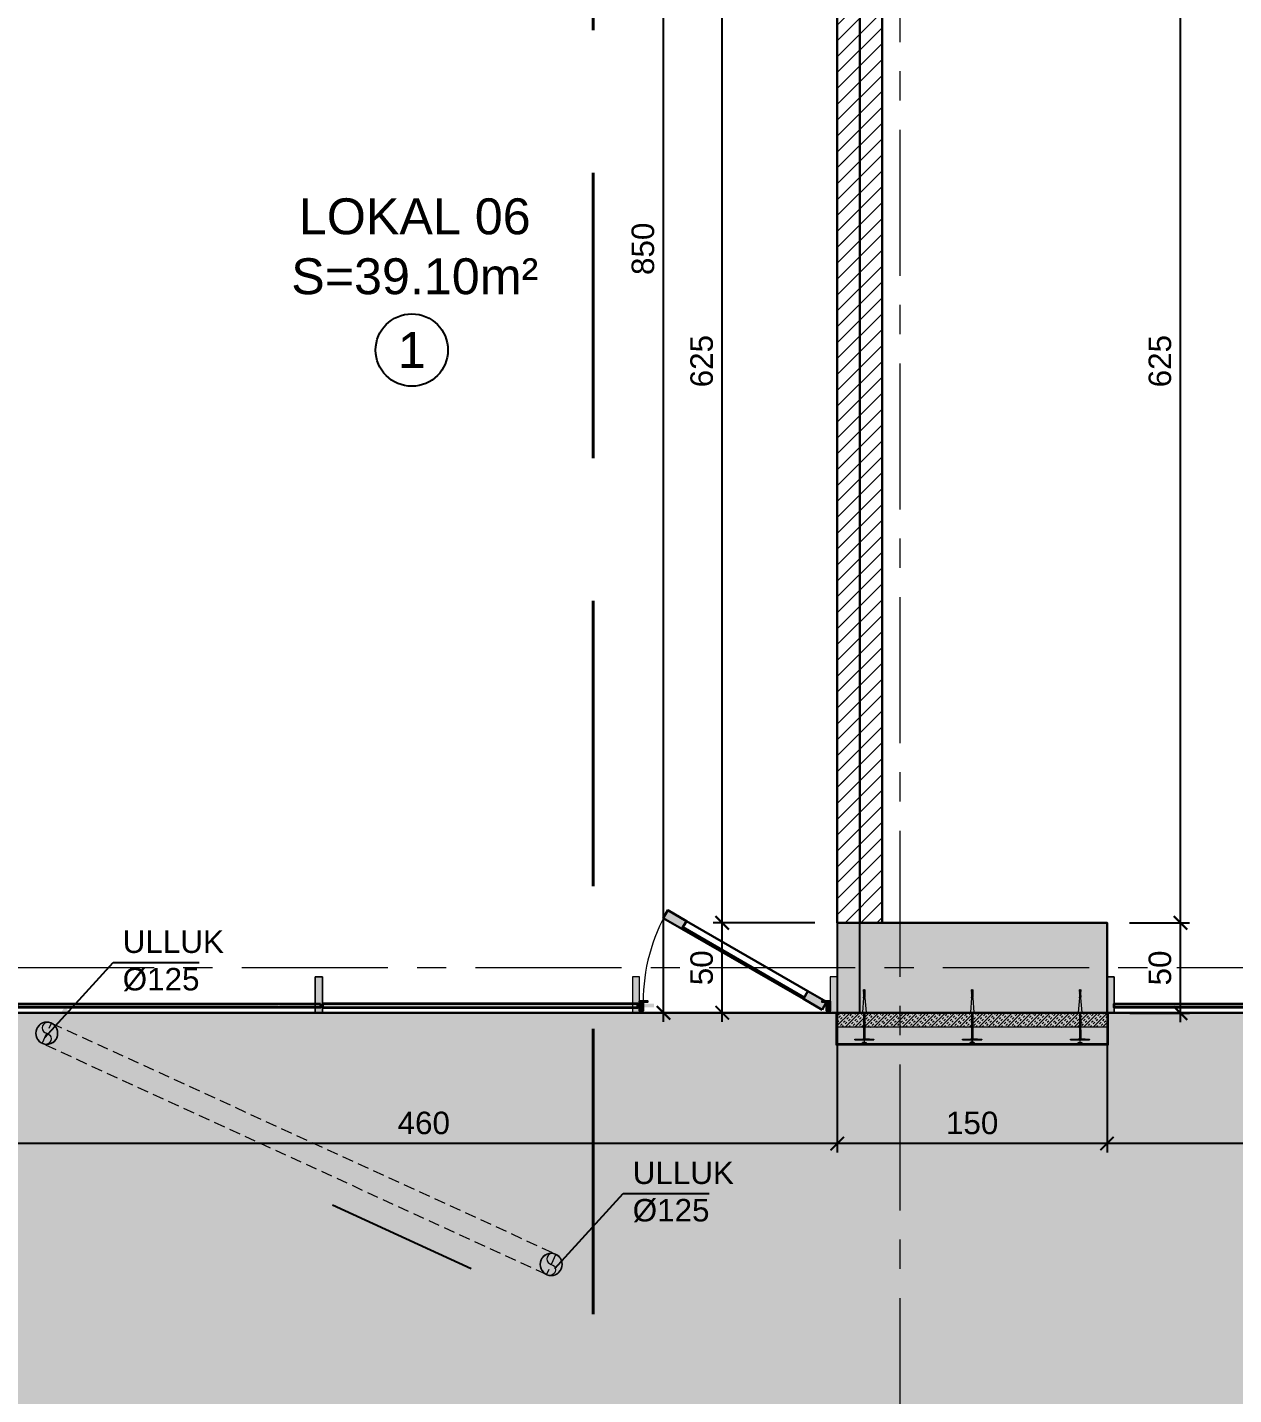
# Model space of a CAD drawing. Header units: centimetres. Extents: x 66524 to 72777, y -55096 to -48161.
# Drawn here: x 69818 to 70489, y -54335 to -53574 of the extents above; entities that cross this region are included whole.
import ezdxf

# ---------------------------------------------------------------- set-up
doc = ezdxf.new("R2010")
doc.units = ezdxf.units.CM
doc.header["$LTSCALE"] = 50
doc.header["$MEASUREMENT"] = 0
for name, pattern in [('AUSGEZOGEN', [0]), ('AXES', [2, 1.25, -0.25, 0.25, -0.25]), ('CACHE', [0.375, 0.25, -0.125]), ('CONTINU', [0]), ('CORNER', [20, 0, -20]), ('DASHED2', [9.525, 6.35, -3.175])]:
    doc.linetypes.add(name, pattern=pattern)
doc.layers.get('0').update_dxf_attribs({"color": 8})
for name, color, linetype, lineweight in [('ACITOP', 214, 'Continuous', 18), ('ISOLATION', 252, 'Continuous', 0), ('MACONNERIE COUPE', 7, 'Continuous', 30), ('MACONNERIE HACHURE', 253, 'Continuous', 13), ('WD_Corner', 154, 'Continuous', 5), ('WD_Dowel', 154, 'Continuous', 5), ('WD_Text_Legende', 154, 'AUSGEZOGEN', 5)]:
    doc.layers.add(name, color=color, linetype=linetype, lineweight=lineweight)
for name, color, linetype in [('AXES', 10, 'AXES'), ('BETON COUPE', 3, 'CONTINU'), ('BETON TRAME', 252, 'Continuous'), ('BORD', 5, 'Continuous'), ('COTE 50ème', 1, 'Continuous'), ('EMPRISE BATIMENT', 253, 'CACHE'), ('FASADA', 150, 'Continuous'), ('NIVEAU', 170, 'Continuous'), ('TEXTE', 7, 'Continuous')]:
    doc.layers.add(name, color=color, linetype=linetype)
doc.layers.add('FMULT', color=150, linetype='Continuous', plot=False)
doc.layers.add('HORS GEL COTE', color=7, linetype='Continuous', lineweight=13, true_color=0x00661a)
doc.layers.add('WD_Assist1', color=6, linetype='CORNER', lineweight=0, plot=False)
doc.styles.add('Arial', font='arialbd.ttf', dxfattribs={"height": 12.5})
doc.styles.add('RS_TEXT_1.50', font='arial.ttf', dxfattribs={"height": 12.5})
doc.styles.add('RS_TXT_50', font='arial.ttf', dxfattribs={"height": 12.5})
doc.dimstyles.new('20CM_LINEAIRE', dxfattribs={"dimscale": 2, "dimtxt": 7, "dimasz": 2.5, "dimexe": 1.5, "dimexo": 2, "dimgap": 1, "dimtad": 1, "dimdec": 1, "dimrnd": 0.5, "dimzin": 9, "dimdsep": 46, "dimtxsty": 'Arial', "dimblk1": 'ARCHTICK', "dimblk2": 'ARCHTICK', "dimsah": 1, "dimcen": 2.5, "dimdle": 1.5, "dimclrt": 4, "dimadec": 0, "dimazin": 2, "dimtfac": 1, "dimtdec": 1, "dimtix": 1, "dimtmove": 2, "dimatfit": 3, "dimfxl": 1.5, "dimtolj": 1, "dimtzin": 0, "dimarcsym": 0})
doc.dimstyles.new('ISO-25', dxfattribs={"dimtxt": 2.5, "dimasz": 2.5, "dimexe": 1.25, "dimexo": 0.625, "dimtad": 1, "dimtxsty": 'Standard', "dimcen": 2.5, "dimadec": 0, "dimazin": 0, "dimtfac": 1, "dimtmove": 0, "dimatfit": 3, "dimfxl": 1, "dimarcsym": 0})
doc.dimstyles.new('RS_50CM_LINEAIRE', dxfattribs={"dimscale": 5, "dimtxt": 12.5, "dimasz": 1.5, "dimexe": 1, "dimexo": 2.5, "dimgap": 1, "dimtad": 1, "dimdec": 1, "dimrnd": 0.5, "dimdsep": 46, "dimtxsty": 'RS_TXT_50', "dimblk1": 'ARCHTICK', "dimblk2": 'ARCHTICK', "dimsah": 1, "dimcen": 2.5, "dimdle": 1, "dimclrt": 4, "dimadec": 0, "dimazin": 2, "dimtfac": 1, "dimtdec": 1, "dimtix": 1, "dimtmove": 2, "dimatfit": 3, "dimfxl": 1, "dimtolj": 1, "dimtzin": 0, "dimarcsym": 0})

# ---------------------------------------------------------------- blocks, each defined once
blk = doc.blocks.new('A$C8397ccc9')
at = {"layer": 'AXES', "lineweight": 5, "ltscale": 1.3}
for p, q in [((1270, -4150), (1270, -1058.41)), ((3195, -3235), (-1985, -3235))]:
    blk.add_line(p, q, dxfattribs=at)
blk = doc.blocks.new('ankeri')
at = {"layer": 'WD_Assist1'}
for p, q in [((-29.75, 0.39), (-30, 0)), ((-30, 0), (-29.75, -0.39)), ((-2.76, 0.39), (-29.75, 0.39)), ((-2.54, 0.59), (-2.76, 0.39)), ((-2.32, 5.2), (-2.54, 0.59)), ((-2.22, 5.3), (-2.32, 5.2)), ((-2, 5.3), (-2.22, 5.3)), ((-2, -5.3), (-2, 5.3)), ((-29.75, -0.39), (-2.76, -0.39)), ((-2.76, -0.39), (-2.54, -0.59)), ((-2.54, -0.59), (-2.32, -5.2)), ((-2.32, -5.2), (-2.22, -5.3)), ((-2.22, -5.3), (-2, -5.3))]:
    blk.add_line(p, q, dxfattribs=at)
at = {"layer": 'WD_Corner', "lineweight": 5}
blk.add_lwpolyline([(-2, 0.1), (-1.85, 0.1, -1), (-1.75, 0.1), (-0.25, 0.1, 0.185242), (-0.1, 0.55), (-0.1, 0.72), (-0.15, 0.73), (-0.15, 0.74), (-0.1, 0.75), (-0.1, 0.85), (-0.3, 0.85), (-0.3, 0.8), (-0.32, 0.8), (-0.33, 0.85), (-0.38, 0.85), (-0.5, 0.73), (-0.47, 0.68), (-0.48, 0.68), (-0.53, 0.7), (-0.54, 0.69), (-0.51, 0.65), (-0.54, 0.62), (-0.61, 0.69), (-0.4, 0.9), (-0.1, 0.9), (-0.1, 1.4), (0, 1.4), (0.05, 1.2), (0, 1.2), (0.05, 1.1), (0, 1.1), (0.25, 1), (0, 1), (0, -1), (0.25, -1), (0, -1.1), (0.05, -1.1), (0, -1.2), (0.05, -1.2), (0, -1.4), (-0.1, -1.4), (-0.1, -0.9), (-0.4, -0.9), (-0.61, -0.69), (-0.54, -0.62), (-0.51, -0.65), (-0.54, -0.69), (-0.53, -0.7), (-0.48, -0.68), (-0.47, -0.68), (-0.5, -0.73), (-0.38, -0.85), (-0.33, -0.85), (-0.32, -0.8), (-0.3, -0.8), (-0.3, -0.85), (-0.1, -0.85), (-0.1, -0.75), (-0.15, -0.74), (-0.15, -0.73), (-0.1, -0.72), (-0.1, -0.55, 0.185242), (-0.25, -0.1), (-1.75, -0.1, -1), (-1.85, -0.1), (-2, -0.1)], format="xyb", close=True, dxfattribs=at)
at = {"layer": 'WD_Dowel'}
for p, q in [((-29.75, 0.39), (-30, 0)), ((-30, 0), (-29.75, -0.39)), ((-28.88, 0.39), (-29.75, 0.39)), ((-29.47, 0.05), (-29.25, 0.09)), ((-29.47, 0.05), (-29.47, -0.05)), ((-29.25, 0.29), (-29.04, 0.37)), ((-29.25, 0.29), (-29.25, -0.29)), ((-28.88, 0.39), (-29.04, 0.34)), ((-29.04, 0.34), (-29.04, 0.37)), ((-28.82, 0.39), (-28.88, 0.39)), ((-28.82, 0.39), (-28.82, 0.34)), ((-28.82, 0.34), (-28.66, 0.39)), ((-28.61, 0.39), (-28.66, 0.39)), ((-28.61, 0.39), (-28.66, 0.39)), ((-28.61, 0.39), (-28.61, 0.34)), ((-28.61, 0.34), (-28.44, 0.39)), ((-28.39, 0.39), (-28.44, 0.39)), ((-28.39, 0.39), (-28.39, 0.34)), ((-28.39, 0.34), (-28.23, 0.39)), ((-28.17, 0.39), (-28.23, 0.39)), ((-28.17, 0.39), (-28.17, 0.34)), ((-28.17, 0.34), (-28.01, 0.39)), ((-27.96, 0.39), (-28.01, 0.39)), ((-27.96, 0.39), (-27.96, 0.34)), ((-27.96, 0.34), (-25.61, 0.39)), ((-25.56, 0.39), (-25.61, 0.39)), ((-25.56, 0.39), (-25.56, 0.34)), ((-25.56, 0.34), (-25.4, 0.39)), ((-25.34, 0.39), (-25.4, 0.39)), ((-25.34, 0.34), (-17.05, 0.99)), ((-25.34, 0.39), (-25.34, 0.34)), ((-17, 0.99), (-17.05, 0.99)), ((-17, 0.99), (-17, 0.34)), ((-17, 0.34), (-9.36, 0.39)), ((-9.3, 0.39), (-9.36, 0.39)), ((-9.3, 0.39), (-9.3, 0.34)), ((-9.3, 0.34), (-9.14, 0.39)), ((-9.09, 0.39), (-9.14, 0.39)), ((-9.09, 0.39), (-9.09, 0.34)), ((-9.09, 0.34), (-8.93, 0.39)), ((-8.87, 0.39), (-8.93, 0.39)), ((-8.87, 0.39), (-8.87, 0.34)), ((-8.87, 0.34), (-8.71, 0.39)), ((-8.66, 0.39), (-8.71, 0.39)), ((-8.66, 0.39), (-8.66, 0.34)), ((-8.66, 0.34), (-8.5, 0.39)), ((-8.44, 0.39), (-8.5, 0.39)), ((-8.44, 0.39), (-8.44, 0.34)), ((-8.44, 0.34), (-8.28, 0.39)), ((-8.23, 0.39), (-8.28, 0.39)), ((-8.23, 0.39), (-8.23, 0.34)), ((-8.23, 0.34), (-8.06, 0.39)), ((-8.01, 0.39), (-8.06, 0.39)), ((-8.01, 0.39), (-8.01, 0.34)), ((-8.01, 0.34), (-7.85, 0.39)), ((-7.79, 0.39), (-7.85, 0.39)), ((-7.79, 0.39), (-7.79, 0.34)), ((-7.79, 0.34), (-7.63, 0.39)), ((-7.58, 0.39), (-7.63, 0.39)), ((-7.58, 0.39), (-7.58, 0.34)), ((-7.58, 0.34), (-7.42, 0.39)), ((-7.42, 0.39), (-2.76, 0.39)), ((-2.32, 5.2), (-2.54, 0.74)), ((-2.54, 0.74), (-2.54, -0.74)), ((-2.54, 0.74), (-2.11, 0.74)), ((-2.11, 0.1), (-2.54, 0.1)), ((-2.11, 2.94), (-2.32, 2.94)), ((-2.32, 2.94), (-2.32, 0.74)), ((-2.32, 0.1), (-2.32, 0.74)), ((-2, 5.3), (-2.22, 5.3)), ((-2.11, 5.3), (-2.11, -5.3)), ((-2, 5.3), (-2, -5.3)), ((-29.75, -0.39), (-28.88, -0.39)), ((-29.25, -0.1), (-29.47, -0.05)), ((-29.25, -0.29), (-29.04, -0.37)), ((-29.04, -0.37), (-29.04, -0.34)), ((-29.04, -0.34), (-28.88, -0.39)), ((-28.82, -0.39), (-28.88, -0.39)), ((-28.82, -0.39), (-28.82, -0.34)), ((-28.82, -0.34), (-28.66, -0.39)), ((-28.61, -0.39), (-28.66, -0.39)), ((-28.61, -0.39), (-28.61, -0.34)), ((-28.61, -0.34), (-28.44, -0.39)), ((-28.39, -0.39), (-28.44, -0.39)), ((-28.39, -0.39), (-28.39, -0.34)), ((-28.39, -0.34), (-28.23, -0.39)), ((-28.17, -0.39), (-28.23, -0.39)), ((-28.17, -0.39), (-28.17, -0.34)), ((-28.17, -0.34), (-28.01, -0.39)), ((-27.96, -0.39), (-28.01, -0.39)), ((-27.96, -0.39), (-27.96, -0.34)), ((-27.96, -0.34), (-25.61, -0.39)), ((-25.56, -0.39), (-25.61, -0.39)), ((-25.56, -0.39), (-25.56, -0.34)), ((-25.56, -0.34), (-25.4, -0.39)), ((-25.34, -0.39), (-25.4, -0.39)), ((-25.34, -0.39), (-25.34, -0.34)), ((-25.34, -0.34), (-17.05, -0.99)), ((-17, -0.99), (-17.05, -0.99)), ((-17, -0.99), (-17, -0.34)), ((-17, -0.34), (-9.36, -0.39)), ((-9.3, -0.39), (-9.36, -0.39)), ((-9.3, -0.39), (-9.3, -0.34)), ((-9.3, -0.34), (-9.14, -0.39)), ((-9.09, -0.39), (-9.14, -0.39)), ((-9.09, -0.39), (-9.09, -0.34)), ((-9.09, -0.34), (-8.93, -0.39)), ((-8.87, -0.39), (-8.93, -0.39)), ((-8.87, -0.39), (-8.87, -0.34)), ((-8.87, -0.34), (-8.71, -0.39)), ((-8.66, -0.39), (-8.71, -0.39)), ((-8.66, -0.39), (-8.66, -0.34)), ((-8.66, -0.34), (-8.5, -0.39)), ((-8.44, -0.39), (-8.5, -0.39)), ((-8.44, -0.39), (-8.44, -0.34)), ((-8.44, -0.34), (-8.28, -0.39)), ((-8.23, -0.39), (-8.28, -0.39)), ((-8.23, -0.39), (-8.23, -0.34)), ((-8.23, -0.34), (-8.06, -0.39)), ((-8.01, -0.39), (-8.06, -0.39)), ((-8.01, -0.39), (-8.01, -0.34)), ((-8.01, -0.34), (-7.85, -0.39)), ((-7.79, -0.39), (-7.85, -0.39)), ((-7.79, -0.39), (-7.79, -0.34)), ((-7.79, -0.34), (-7.63, -0.39)), ((-7.58, -0.39), (-7.63, -0.39)), ((-7.58, -0.39), (-7.58, -0.34)), ((-7.58, -0.34), (-7.42, -0.39)), ((-7.42, -0.39), (-2.76, -0.39)), ((-2.11, -0.1), (-2.54, -0.1)), ((-2.54, -0.74), (-2.11, -0.74)), ((-2.54, -0.74), (-2.32, -5.2)), ((-2.32, -0.74), (-2.32, -0.1)), ((-2.22, -2.94), (-2.32, -0.74)), ((-2.11, -2.94), (-2.22, -2.94)), ((-2, -5.3), (-2.22, -5.3))]:
    blk.add_line(p, q, dxfattribs=at)
for centre, major_axis, start_param, end_param in [((-2.76, 0.59), (0.216, 0), -1.570795, 0), ((-2.22, 5.2), (0.108, 0), 1.570796, 3.141593), ((-2.76, -0.59), (-0.216, 0), 3.141593, 4.712389), ((-2.22, -5.2), (0.108, 0), 3.141593, 4.712389)]:
    blk.add_ellipse(centre, major_axis=major_axis, ratio=0.909091, start_param=start_param, end_param=end_param, dxfattribs=at)
blk = doc.blocks.new('_ArchTick')
at = {"color": 0, "linetype": 'ByBlock', "const_width": 0.15}
blk.add_lwpolyline([(-0.5, -0.5), (0.5, 0.5)], dxfattribs=at)
blk = doc.blocks.new('*D1118')
at = {"layer": 'COTE 50ème', "color": 0, "lineweight": -2, "ltscale": 0.5, "transparency": 16777216}
for p, q in [((70418.07, -54109.86), (70418.07, -54200.12)), ((70988.07, -54114.86), (70988.07, -54200.12)), ((70993.07, -54195.12), (70413.07, -54195.12))]:
    blk.add_line(p, q, dxfattribs=at)
at = {"layer": 'Defpoints', "color": 0, "ltscale": 0.5, "transparency": 16777216}
for p in [(70418.07, -54097.36), (70988.07, -54102.36), (70418.07, -54195.12)]:
    blk.add_point(p, dxfattribs=at)
at = {"layer": 'COTE 50ème', "color": 0, "lineweight": -2, "ltscale": 0.5, "transparency": 16777216, "xscale": 7.5, "yscale": 7.5, "zscale": 7.5, "rotation": 180}
blk.add_blockref('_ArchTick', (70418.07, -54195.12), dxfattribs=at)
at = {"layer": 'COTE 50ème', "color": 0, "lineweight": -2, "ltscale": 0.5, "transparency": 16777216, "xscale": 7.5, "yscale": 7.5, "zscale": 7.5}
blk.add_blockref('_ArchTick', (70988.07, -54195.12), dxfattribs=at)
at = {"layer": 'COTE 50ème', "color": 4, "ltscale": 0.5, "transparency": 16777216, "insert": (70703.07, -54183.74), "char_height": 12.5, "attachment_point": 5, "style": 'RS_TXT_50'}
blk.add_mtext('\\A1;570', dxfattribs=at)
blk = doc.blocks.new('*D1119')
at = {"layer": 'COTE 50ème', "color": 0, "lineweight": -2, "ltscale": 0.5, "transparency": 16777216}
for p, q in [((70268.07, -54109.86), (70268.07, -54200.12)), ((70418.07, -54109.86), (70418.07, -54200.12)), ((70423.07, -54195.12), (70263.07, -54195.12))]:
    blk.add_line(p, q, dxfattribs=at)
at = {"layer": 'Defpoints', "color": 0, "ltscale": 0.5, "transparency": 16777216}
for p in [(70268.07, -54097.36), (70418.07, -54097.36), (70268.07, -54195.12)]:
    blk.add_point(p, dxfattribs=at)
at = {"layer": 'COTE 50ème', "color": 0, "lineweight": -2, "ltscale": 0.5, "transparency": 16777216, "xscale": 7.5, "yscale": 7.5, "zscale": 7.5, "rotation": 180}
blk.add_blockref('_ArchTick', (70268.07, -54195.12), dxfattribs=at)
at = {"layer": 'COTE 50ème', "color": 0, "lineweight": -2, "ltscale": 0.5, "transparency": 16777216, "xscale": 7.5, "yscale": 7.5, "zscale": 7.5}
blk.add_blockref('_ArchTick', (70418.07, -54195.12), dxfattribs=at)
at = {"layer": 'COTE 50ème', "color": 4, "ltscale": 0.5, "transparency": 16777216, "insert": (70343.07, -54183.74), "char_height": 12.5, "attachment_point": 5, "style": 'RS_TXT_50'}
blk.add_mtext('\\A1;150', dxfattribs=at)
blk = doc.blocks.new('*D1120')
at = {"layer": 'COTE 50ème', "color": 0, "lineweight": -2, "ltscale": 0.5, "transparency": 16777216}
for p, q in [((69808.07, -54109.86), (69808.07, -54200.12)), ((70268.07, -54109.86), (70268.07, -54200.12)), ((70273.07, -54195.12), (69803.07, -54195.12))]:
    blk.add_line(p, q, dxfattribs=at)
at = {"layer": 'Defpoints', "color": 0, "ltscale": 0.5, "transparency": 16777216}
for p in [(69808.07, -54097.36), (70268.07, -54097.36), (69808.07, -54195.12)]:
    blk.add_point(p, dxfattribs=at)
at = {"layer": 'COTE 50ème', "color": 0, "lineweight": -2, "ltscale": 0.5, "transparency": 16777216, "xscale": 7.5, "yscale": 7.5, "zscale": 7.5, "rotation": 180}
blk.add_blockref('_ArchTick', (69808.07, -54195.12), dxfattribs=at)
at = {"layer": 'COTE 50ème', "color": 0, "lineweight": -2, "ltscale": 0.5, "transparency": 16777216, "xscale": 7.5, "yscale": 7.5, "zscale": 7.5}
blk.add_blockref('_ArchTick', (70268.07, -54195.12), dxfattribs=at)
at = {"layer": 'COTE 50ème', "color": 4, "ltscale": 0.5, "transparency": 16777216, "insert": (70038.07, -54183.74), "char_height": 12.5, "attachment_point": 5, "style": 'RS_TXT_50'}
blk.add_mtext('\\A1;460', dxfattribs=at)
blk = doc.blocks.new('*D1147')
at = {"layer": 'COTE 50ème', "color": 0, "lineweight": -2, "ltscale": 0.5, "transparency": 16777216}
for p, q in [((70458.93, -54127.56), (70458.93, -54067.36)), ((70430.57, -54072.36), (70463.93, -54072.36)), ((70430.72, -54122.56), (70463.93, -54122.56))]:
    blk.add_line(p, q, dxfattribs=at)
at = {"layer": 'Defpoints', "color": 0, "ltscale": 0.5, "transparency": 16777216}
for p in [(70418.07, -54072.36), (70458.93, -54072.36), (70418.22, -54122.56)]:
    blk.add_point(p, dxfattribs=at)
at = {"layer": 'COTE 50ème', "color": 0, "lineweight": -2, "ltscale": 0.5, "transparency": 16777216, "xscale": 7.5, "yscale": 7.5, "zscale": 7.5}
for p, rotation in [((70458.93, -54072.36), 90), ((70458.93, -54122.56), 270)]:
    blk.add_blockref('_ArchTick', p, dxfattribs=dict(at, rotation=rotation))
at = {"layer": 'COTE 50ème', "color": 4, "ltscale": 0.5, "transparency": 16777216, "insert": (70447.55, -54097.46), "char_height": 12.5, "attachment_point": 5, "rotation": 90, "style": 'RS_TXT_50'}
blk.add_mtext('\\A1;50', dxfattribs=at)
blk = doc.blocks.new('*D1148')
at = {"layer": 'COTE 50ème', "color": 0, "lineweight": -2, "ltscale": 0.5, "transparency": 16777216}
for p, q in [((70458.93, -54077.36), (70458.93, -53442.36)), ((70455.37, -53447.36), (70463.93, -53447.36)), ((70430.57, -54072.36), (70463.93, -54072.36))]:
    blk.add_line(p, q, dxfattribs=at)
at = {"layer": 'Defpoints', "color": 0, "ltscale": 0.5, "transparency": 16777216}
for p in [(70442.87, -53447.36), (70458.93, -53447.36), (70418.07, -54072.36)]:
    blk.add_point(p, dxfattribs=at)
at = {"layer": 'COTE 50ème', "color": 0, "lineweight": -2, "ltscale": 0.5, "transparency": 16777216, "xscale": 7.5, "yscale": 7.5, "zscale": 7.5}
for p, rotation in [((70458.93, -53447.36), 90), ((70458.93, -54072.36), 270)]:
    blk.add_blockref('_ArchTick', p, dxfattribs=dict(at, rotation=rotation))
at = {"layer": 'COTE 50ème', "color": 4, "ltscale": 0.5, "transparency": 16777216, "insert": (70447.55, -53759.86), "char_height": 12.5, "attachment_point": 5, "rotation": 90, "style": 'RS_TXT_50'}
blk.add_mtext('\\A1;625', dxfattribs=at)
blk = doc.blocks.new('*D1337')
at = {"layer": 'COTE 50ème', "color": 0, "lineweight": -2, "ltscale": 0.5, "transparency": 16777216}
for p, q in [((70204.07, -54127.36), (70204.07, -54067.36)), ((70255.57, -54072.36), (70199.07, -54072.36)), ((70257.12, -54122.36), (70199.07, -54122.36))]:
    blk.add_line(p, q, dxfattribs=at)
at = {"layer": 'Defpoints', "color": 0, "ltscale": 0.5, "transparency": 16777216}
for p in [(70204.07, -54072.36), (70268.07, -54072.36), (70269.62, -54122.36)]:
    blk.add_point(p, dxfattribs=at)
at = {"layer": 'COTE 50ème', "color": 0, "lineweight": -2, "ltscale": 0.5, "transparency": 16777216, "xscale": 7.5, "yscale": 7.5, "zscale": 7.5}
for p, rotation in [((70204.07, -54072.36), 90), ((70204.07, -54122.36), 270)]:
    blk.add_blockref('_ArchTick', p, dxfattribs=dict(at, rotation=rotation))
at = {"layer": 'COTE 50ème', "color": 4, "ltscale": 0.5, "transparency": 16777216, "insert": (70192.68, -54097.36), "char_height": 12.5, "attachment_point": 5, "rotation": 90, "style": 'RS_TXT_50'}
blk.add_mtext('\\A1;50', dxfattribs=at)
blk = doc.blocks.new('*D1338')
at = {"layer": 'COTE 50ème', "color": 0, "lineweight": -2, "ltscale": 0.5, "transparency": 16777216}
for p, q in [((70204.07, -54077.36), (70204.07, -53442.36)), ((70255.57, -53447.36), (70199.07, -53447.36)), ((70255.57, -54072.36), (70199.07, -54072.36))]:
    blk.add_line(p, q, dxfattribs=at)
at = {"layer": 'Defpoints', "color": 0, "ltscale": 0.5, "transparency": 16777216}
for p in [(70204.07, -53447.36), (70268.07, -53447.36), (70268.07, -54072.36)]:
    blk.add_point(p, dxfattribs=at)
at = {"layer": 'COTE 50ème', "color": 0, "lineweight": -2, "ltscale": 0.5, "transparency": 16777216, "xscale": 7.5, "yscale": 7.5, "zscale": 7.5}
for p, rotation in [((70204.07, -53447.36), 90), ((70204.07, -54072.36), 270)]:
    blk.add_blockref('_ArchTick', p, dxfattribs=dict(at, rotation=rotation))
at = {"layer": 'COTE 50ème', "color": 4, "ltscale": 0.5, "transparency": 16777216, "insert": (70192.68, -53759.86), "char_height": 12.5, "attachment_point": 5, "rotation": 90, "style": 'RS_TXT_50'}
blk.add_mtext('\\A1;625', dxfattribs=at)
blk = doc.blocks.new('*D1346')
at = {"layer": 'COTE 50ème', "color": 0, "lineweight": -2, "ltscale": 0.5, "transparency": 16777216}
for p, q in [((70171.39, -54127.36), (70171.39, -53267.36)), ((70228.66, -53272.36), (70166.39, -53272.36)), ((70228.66, -54122.36), (70166.39, -54122.36))]:
    blk.add_line(p, q, dxfattribs=at)
at = {"layer": 'Defpoints', "color": 0, "ltscale": 0.5, "transparency": 16777216}
for p in [(70171.39, -53272.36), (70241.16, -53272.36), (70241.16, -54122.36)]:
    blk.add_point(p, dxfattribs=at)
at = {"layer": 'COTE 50ème', "color": 0, "lineweight": -2, "ltscale": 0.5, "transparency": 16777216, "xscale": 7.5, "yscale": 7.5, "zscale": 7.5}
for p, rotation in [((70171.39, -53272.36), 90), ((70171.39, -54122.36), 270)]:
    blk.add_blockref('_ArchTick', p, dxfattribs=dict(at, rotation=rotation))
at = {"layer": 'COTE 50ème', "color": 4, "ltscale": 0.5, "transparency": 16777216, "insert": (70160.01, -53697.36), "char_height": 12.5, "attachment_point": 5, "rotation": 90, "style": 'RS_TXT_50'}
blk.add_mtext('\\A1;850', dxfattribs=at)
blk = doc.blocks.new('A$C2225a440')
at = {"layer": 'ACITOP', "ltscale": 0.5, "true_color": 0x2776bb, "transparency": 33554559}
h = blk.add_hatch(color=152, dxfattribs=at)
h.dxf.hatch_style = 1
h.paths.add_polyline_path([(0, 6.05, 0.414214), (-6.05, 0, 0.414214), (0, -6.05, -0.823148), (0, 0, 0.810651)])
at = {"layer": 'ACITOP', "ltscale": 0.5}
blk.add_lwpolyline([(0, 6.05, -0.810651), (0, 0, 0.823148), (0, -6.05)], format="xyb", dxfattribs=at)
for radius in [6.25, 6.05]:
    blk.add_circle((0, 0), radius, dxfattribs=at)

msp = doc.modelspace()

# ---------------------------------------------------------------- hatches: boundary and pattern name
at = {"layer": 'BETON TRAME', "transparency": 33554559}
h = msp.add_hatch(color=256, dxfattribs=at)
h.dxf.hatch_style = 1
h.paths.add_polyline_path([(70268.07, -52797.36), (70303.07, -52797.36), (70303.07, -53447.36), (70268.07, -53447.36), (70268.07, -53272.36), (69808.07, -53272.36), (69808.07, -53447.36), (69773.07, -53447.36), (69773.07, -52797.36), (69808.07, -52797.36), (69808.07, -53232.36), (70018.07, -53232.36), (70018.07, -52902.36), (70058.07, -52902.36), (70058.07, -53232.36), (70268.07, -53232.36)])
h.paths.add_polyline_path([(71138.07, -54122.36), (71138.07, -54072.36), (70988.07, -54072.36), (70988.07, -54122.36)])
h.paths.add_polyline_path([(70418.07, -54122.36), (70418.07, -54072.36), (70268.07, -54072.36), (70268.07, -54122.36)])
h.paths.add_polyline_path([(69808.07, -54122.36), (69808.07, -54072.36), (69658.07, -54072.36), (69658.07, -54122.36)])
h.paths.add_polyline_path([(69088.07, -54122.36), (69088.07, -54072.36), (68938.07, -54072.36), (68938.07, -54122.36)])
h.paths.add_polyline_path([(69088.07, -53447.36), (69088.07, -53397.36), (68938.07, -53397.36), (68938.07, -53447.36)])
h.paths.add_polyline_path([(71138.07, -53447.36), (71138.07, -53397.36), (70988.07, -53397.36), (70988.07, -53447.36)])
h.paths.add_polyline_path([(71138.07, -52847.36), (71138.07, -52797.36), (70988.07, -52797.36), (70988.07, -52847.36)])
h.paths.add_polyline_path([(69088.07, -52847.36), (69088.07, -52797.36), (68938.07, -52797.36), (68938.07, -52847.36)])
h.paths.add_polyline_path([(69088.07, -52107.36), (69088.07, -52057.36), (68938.07, -52057.36), (68938.07, -52107.36)])
h.paths.add_polyline_path([(70988.07, -52057.36), (70988.07, -52107.36), (71138.07, -52107.36), (71138.07, -52057.36)])
h.paths.add_polyline_path([(70323.07, -52107.36), (70323.07, -52057.36), (70198.07, -52057.36), (70198.07, -52107.36)])
h.paths.add_polyline_path([(69878.07, -52107.36), (69878.07, -52057.36), (69753.07, -52057.36), (69753.07, -52107.36)])
h.paths.add_polyline_path([(69903.07, -52057.36), (69878.07, -52057.36), (69878.07, -52562.36), (69903.07, -52562.36)])
h.paths.add_polyline_path([(70198.07, -52057.36), (70173.07, -52057.36), (70173.07, -52562.36), (70198.07, -52562.36)])
at = {"layer": 'EMPRISE BATIMENT', "linetype": 'ByBlock', "lineweight": 15, "ltscale": 0.5, "true_color": 0x636466, "transparency": 33554641}
h = msp.add_hatch(dxfattribs=at)
h.set_pattern_fill('SQUARE', color=251, scale=200, angle=25.38482)
h.set_pattern_definition([(25.38482, (30089.383, 37005.56), (-10.7173944, 22.586223), [25, -25]), (115.38482, (30089.383, 37005.56), (-22.586223, -10.7173944), [25, -25])])
h.paths.add_polyline_path([(70053.07, -49822.36), (67553.07, -49822.36), (67553.07, -54217.36), (68333.07, -54217.36), (68333.07, -54272.36), (71288.07, -54272.36), (71288.07, -51907.36), (70673.07, -51907.36), (70673.07, -51610.36), (70053.07, -51610.36)])
h.paths.add_polyline_path([(69903.07, -51760.36), (70523.07, -51760.36), (70523.07, -52057.36), (71138.07, -52057.36), (71138.07, -54122.36), (68483.07, -54122.36), (68483.07, -54067.36), (67703.07, -54067.36), (67703.07, -49972.36), (69903.07, -49972.36)], flags=16)
at = {"layer": 'EMPRISE BATIMENT', "linetype": 'ByBlock', "lineweight": 15, "ltscale": 200, "true_color": 0x9898cc, "transparency": 33554559}
h = msp.add_hatch(dxfattribs=at)
h.set_pattern_fill('HT6006ET', color=253, scale=0.15, angle=25.38482, pattern_type=2)
h.set_pattern_definition([(25.38482, (30090.2, 37005.95), (-38.96845, 82.123506), [90, -0.9]), (25.38482, (30089.81, 37006.76), (-38.96845, 82.123506), [90, -0.9]), (115.38482, (30089.81, 37006.76), (-82.123506, -38.96845), [90, -0.9]), (115.38482, (30089, 37006.37), (-82.123506, -38.96845), [90, -0.9])])
edge = h.paths.add_edge_path()
edge.add_arc((71758.7, -53877.49), 150, -117.01961, 0, ccw=False)
edge.add_line((71690.55, -54011.12), (71519.93, -53924.11))
edge.add_arc((71588.07, -53790.48), 150, 180, 242.98039, ccw=False)
edge.add_line((71438.07, -53790.48), (71438.07, -52511.35))
edge.add_ellipse((71444.05, -52492.26), major_axis=(14.14, 14.14), ratio=1, start_angle=135, end_angle=207.59744, ccw=False)
edge.add_ellipse((71444.05, -52492.26), major_axis=(14.14, 14.14), ratio=1, start_angle=422.40256, end_angle=495, ccw=False)
edge.add_line((71438.07, -52473.18), (71438.07, -52174.31))
edge.add_arc((71588.07, -52174.31), 150, 122.89183, 180, ccw=False)
edge.add_line((71506.61, -52048.35), (71288.07, -52048.35))
edge.add_line((71288.07, -52048.35), (71288.07, -52698.95))
edge.add_line((71288.07, -52698.95), (71383.18, -52698.95))
edge.add_line((71383.18, -52698.95), (71383.18, -52718.95))
edge.add_line((71383.18, -52718.95), (71288.07, -52718.95))
edge.add_line((71288.07, -52718.95), (71288.07, -54272.36))
edge.add_line((71288.07, -54272.36), (71237.52, -54272.36))
edge.add_line((71237.52, -54272.36), (71237.02, -54402.86))
edge.add_line((71237.02, -54402.86), (70267.03, -54399.16))
edge.add_line((70267.03, -54399.16), (70267.51, -54272.36))
edge.add_line((70267.51, -54272.36), (68333.07, -54272.36))
edge.add_line((68333.07, -54272.36), (68333.07, -54217.36))
edge.add_line((68333.07, -54217.36), (67553.07, -54217.36))
edge.add_line((67553.07, -54217.36), (67553.07, -53934.13))
edge.add_line((67553.07, -53934.13), (67510.83, -53892.9))
edge.add_line((67510.83, -53892.9), (67438.99, -52568.37))
edge.add_line((67438.99, -52568.37), (67471.93, -52468.12))
edge.add_line((67471.93, -52468.12), (67466.47, -52471.28))
edge.add_line((67466.47, -52471.28), (67466.47, -52431.28))
edge.add_line((67466.47, -52431.28), (67445.56, -52431.28))
edge.add_line((67445.56, -52431.28), (67294.94, -54263.92))
edge.add_line((67294.94, -54263.92), (67358.58, -54270.17))
edge.add_ellipse((67364.83, -54289.17), major_axis=(-14.14, 14.14), ratio=1, start_angle=-55.2663, end_angle=-26.77977, ccw=False)
edge.add_ellipse((67364.83, -54289.17), major_axis=(14.14, 14.14), ratio=1, start_angle=375.56246, end_angle=394.7337, ccw=False)
edge.add_line((67374.66, -54271.75), (68235.95, -54356.33))
edge.add_line((68235.95, -54356.33), (71908.7, -54717.01))
edge.add_line((71908.7, -54717.01), (71908.7, -54454.95))
edge.add_line((71908.7, -54454.95), (71873.07, -54454.95))
edge.add_line((71873.07, -54454.95), (71873.07, -54437.25))
edge.add_line((71873.07, -54437.25), (71908.7, -54437.25))
edge.add_line((71908.7, -54437.25), (71908.7, -54430.53))
edge.add_line((71908.7, -54430.53), (71873.07, -54430.53))
edge.add_line((71873.07, -54430.53), (71873.07, -54412.83))
edge.add_line((71873.07, -54412.83), (71908.7, -54412.83))
edge.add_line((71908.7, -54412.83), (71908.7, -54407.71))
edge.add_line((71908.7, -54407.71), (71873.07, -54407.71))
edge.add_line((71873.07, -54407.71), (71873.07, -54390.01))
edge.add_line((71873.07, -54390.01), (71908.7, -54390.01))
edge.add_line((71908.7, -54390.01), (71908.7, -53877.49))
h.paths.add_polyline_path([(71673.07, -54540.93), (71873.07, -54540.93), (71873.07, -54690.93), (71673.07, -54690.93)], flags=16)
h.paths.add_polyline_path([(71698.07, -54565.93), (71848.07, -54565.93), (71848.07, -54665.93), (71698.07, -54665.93)], flags=0)
h.paths.add_polyline_path([(70673.07, -51802.52), (70673.07, -51907.36), (71113.91, -51907.36)])
h.paths.add_polyline_path([(71908.7, -52048.35), (71706.77, -52048.35), (71793.4, -52068.96, -0.347368), (71908.7, -52214.89)], flags=17)
h.paths.add_polyline_path([(72093.07, -51908.64), (71949.97, -51934.68, -0.051882), (71908.7, -51937.84), (71908.7, -52046.35), (72093.07, -52046.35)])
h.paths.add_polyline_path([(72093.07, -52048.35), (71908.7, -52048.35), (71908.7, -54390.01), (72093.07, -54390.01), (72093.07, -53921.9), (72053.77, -53922.49), (72043.84, -53255.89), (72083.83, -53255.3), (72093.07, -53875.35)])
h.paths.add_polyline_path([(72093.07, -54454.95), (71908.7, -54454.95), (71908.7, -54717.01), (72056.16, -54731.49, 0.273556), (72093.07, -54714.29)])
h.paths.add_polyline_path([(70991.07, -54671.01, -0.443184), (71034.98, -54631.21), (70238.17, -54552.96, -0.422015), (70273.96, -54597.73), (70258.62, -54720.32, -0.39491), (70216.61, -54755.29), (70595.62, -54802.7), (71029.71, -54817.5, -0.404268), (70991.07, -54777.52)])
h.paths.add_polyline_path([(69306.94, -54502.51, -0.420172), (69350.73, -54465.81), (68235.95, -54356.33, -0.414214), (68271.85, -54400.05), (68264.71, -54472.75, -0.311312), (68235.4, -54507.44), (69321.69, -54643.33, -0.310181), (69299.04, -54604.13)], flags=17)
h.paths.add_polyline_path([(71237.52, -54272.36), (70267.51, -54272.36), (70267.03, -54399.16), (71237.02, -54402.86)], flags=17)
h.paths.add_polyline_path([(67553.07, -52421.28), (67471.93, -52468.12), (67438.99, -52568.37), (67510.83, -53892.9), (67553.07, -53934.13)], flags=17)
h.paths.add_polyline_path([(67553.07, -52048.35), (67477.03, -52048.35), (67447.2, -52411.28), (67466.47, -52411.28), (67466.47, -52371.28), (67497.81, -52389.37), (67553.07, -52221.23)], flags=16)
h.paths.add_polyline_path([(67553.07, -51437.48), (67538.73, -51297.53), (67477.19, -52046.35), (67553.07, -52046.35)])
h.paths.add_polyline_path([(67553.07, -52221.23), (67497.81, -52389.37), (67553.07, -52421.28)], flags=17)
h.paths.add_polyline_path([(71352.51, -52737.99), (71483.4, -52737.99), (71483.4, -52644.8), (71352.51, -52644.8)], flags=24)
h.paths.add_polyline_path([(71698.28, -54660.54), (71846.25, -54660.54), (71846.25, -54566.06), (71698.28, -54566.06)], flags=8)
h.paths.add_polyline_path([(71902.64, -54396.48), (72301.31, -54396.48), (72301.31, -54302.87), (71902.64, -54302.87)], flags=9)
at = {"layer": 'FASADA', "linetype": 'Continuous', "lineweight": 15}
for points in [[(70181.63, -54075.69), (70171.24, -54069.69), (70173.74, -54065.36), (70184.13, -54071.36)], [(69977.72, -54102.36), (69977.72, -54122.36), (69981.72, -54122.36), (69981.72, -54102.36)], [(69981.72, -54102.36), (69977.72, -54102.36), (69977.72, -54122.36), (69981.72, -54122.36)], [(70158.07, -54102.36), (70154.07, -54102.36), (70154.07, -54122.36), (70158.07, -54122.36)], [(70268.07, -54102.36), (70264.07, -54102.36), (70264.07, -54122.36), (70268.07, -54122.36)], [(70418.07, -54102.36), (70418.07, -54122.36), (70422.07, -54122.36), (70422.07, -54102.36)], [(70422.07, -54102.36), (70418.07, -54102.36), (70418.07, -54122.36), (70422.07, -54122.36)], [(70259.57, -54120.69), (70249.18, -54114.69), (70251.68, -54110.36), (70262.07, -54116.36)], [(70158.07, -54115.86), (70158.07, -54121.36), (70160.07, -54121.36), (70160.07, -54116.36), (70162.57, -54116.36), (70162.57, -54115.86)], [(70264.07, -54121.36), (70264.07, -54115.86), (70259.57, -54115.86), (70259.57, -54116.36), (70262.07, -54116.36), (70262.07, -54121.36)]]:
    msp.add_hatch(color=256, dxfattribs=at).paths.add_polyline_path(points)
at = {"layer": 'FASADA', "linetype": 'Continuous', "lineweight": 0}
for points in [[(69956.92, -54117.36), (69812.07, -54117.36), (69812.07, -54119.36), (69956.92, -54119.36)], [(69957.92, -54117.36), (69957.92, -54119.36), (70166.07, -54119.36), (70166.07, -54117.36)], [(70676.92, -54117.36), (70422.07, -54117.36), (70422.07, -54119.36), (70676.92, -54119.36)]]:
    msp.add_hatch(color=256, dxfattribs=at).paths.add_polyline_path(points)
at = {"layer": 'ISOLATION', "transparency": 33554687}
h = msp.add_hatch(dxfattribs=at)
h.set_pattern_fill('INSUL', color=256, scale=10, angle=45)
h.set_pattern_definition([(45, (1235.0002, -470.6408), (-2.65165043, 2.65165043), []), (45, (1234.1163, -469.757), (-2.65165043, 2.65165043), [1.25, -1.25]), (45, (1233.2324, -468.873), (-2.65165043, 2.65165043), [1.25, -1.25])])
h.paths.add_polyline_path([(70268.07, -54122.36), (70418.37, -54122.36), (70418.37, -54130.36), (70268.07, -54130.36)])
at = {"layer": 'MACONNERIE HACHURE'}
h = msp.add_hatch(dxfattribs=at)
h.set_pattern_fill('ANSI31', color=256, scale=50, style=0)
h.paths.add_polyline_path([(68573.07, -50022.36), (68548.07, -50022.36), (68548.07, -50647.36), (68573.07, -50647.36)])
h.paths.add_polyline_path([(69033.07, -50647.36), (69058.07, -50647.36), (69058.07, -50022.36), (69033.07, -50022.36)])
h.paths.add_polyline_path([(67853.07, -50647.36), (68538.07, -50647.36), (68538.07, -50672.36), (67853.07, -50672.36)])
h.paths.add_polyline_path([(69068.07, -50647.36), (69753.07, -50647.36), (69753.07, -50672.36), (69068.07, -50672.36)])
h.paths.add_polyline_path([(68989.74, -51192.36), (69033.07, -51192.36), (69033.07, -51152.36), (68989.74, -51152.36)])
h.paths.add_polyline_path([(68823.07, -51192.36), (68863.07, -51192.36), (68863.07, -51152.36), (68823.07, -51152.36)])
h.paths.add_polyline_path([(68783.07, -51192.36), (68743.07, -51192.36), (68743.07, -51152.36), (68783.07, -51152.36)])
h.paths.add_polyline_path([(68616.4, -51192.36), (68573.07, -51192.36), (68573.07, -51152.36), (68616.4, -51152.36)])
h.paths.add_polyline_path([(67853.07, -51297.36), (68538.07, -51297.36), (68538.07, -51272.36), (67853.07, -51272.36)])
h.paths.add_polyline_path([(68573.07, -51297.36), (68573.07, -51457.36), (68668.07, -51457.36), (68668.07, -51532.36), (68643.07, -51532.36), (68643.07, -51467.36), (68573.07, -51467.36), (68573.07, -51553.36), (68643.07, -51553.36), (68643.07, -51578.36), (68548.07, -51578.36), (68548.07, -51297.36)])
h.paths.add_polyline_path([(68938.07, -51457.36), (68938.07, -51532.36), (68963.07, -51532.36), (68963.07, -51467.36), (69033.07, -51467.36), (69033.07, -51553.36), (68963.07, -51553.36), (68963.07, -51578.36), (69058.07, -51578.36), (69058.07, -51482.36), (69878.07, -51482.36), (69878.07, -51520.36), (69903.07, -51520.36), (69903.07, -51457.36), (69703.07, -51457.36), (69703.07, -51427.36), (69678.07, -51427.36), (69678.07, -51457.36)])
h.paths.add_polyline_path([(69753.07, -51297.36), (69703.07, -51297.36), (69703.07, -51307.36), (69678.07, -51307.36), (69678.07, -51297.36), (69068.07, -51297.36), (69068.07, -51272.36), (69753.07, -51272.36)])
h.paths.add_polyline_path([(69903.07, -51760.36), (69903.07, -51720.36), (69878.07, -51720.36), (69878.07, -51987.36), (69903.07, -51987.36), (69903.07, -51780.36), (70503.07, -51780.36), (70503.07, -51855.36), (70523.07, -51855.36), (70523.07, -51760.36)])
h.paths.add_polyline_path([(69088.07, -52037.36), (69753.07, -52037.36), (69753.07, -52012.36), (69088.07, -52012.36)])
h.paths.add_polyline_path([(68668.07, -52037.36), (68938.07, -52037.36), (68938.07, -52012.36), (68668.07, -52012.36)])
h.paths.add_polyline_path([(68538.07, -52087.36), (68558.07, -52087.36), (68558.07, -52037.36), (68538.07, -52037.36)])
h.paths.add_polyline_path([(69088.07, -52082.36), (69354.32, -52082.36), (69354.32, -52541.86), (69248.07, -52541.86), (69248.07, -52561.86), (69354.32, -52561.86), (69354.32, -52651.86), (69374.32, -52651.86), (69374.32, -52561.86), (69384.32, -52561.86), (69384.32, -52541.86), (69374.32, -52541.86), (69374.32, -52236.86), (69384.32, -52236.86), (69384.32, -52224.86), (69374.32, -52224.86), (69374.32, -52082.36), (69494.32, -52082.36), (69494.32, -52224.86), (69464.32, -52224.86), (69464.32, -52236.86), (69494.32, -52236.86), (69494.32, -52251.86), (69514.32, -52251.86), (69514.32, -52082.36), (69694.32, -52082.36), (69694.32, -52107.36), (69753.07, -52107.36), (69753.07, -52057.36), (69088.07, -52057.36)])
h.paths.add_polyline_path([(67833.07, -52132.36), (67833.07, -52157.36), (67853.07, -52157.36), (67853.07, -52132.36), (68528.07, -52132.36), (68528.07, -52107.36), (67833.07, -52107.36)])
h.paths.add_polyline_path([(69903.07, -52082.36), (70173.07, -52082.36), (70173.07, -52057.36), (69903.07, -52057.36)])
h.paths.add_polyline_path([(70243.07, -52025.36), (69903.07, -52025.36), (69903.07, -52037.36), (70243.07, -52037.36)])
h.paths.add_polyline_path([(70503.07, -52025.36), (70323.07, -52025.36), (70323.07, -52037.36), (70523.07, -52037.36), (70523.07, -51955.36), (70503.07, -51955.36)])
h.paths.add_polyline_path([(70323.07, -52082.36), (70668.07, -52082.36), (70668.07, -52057.36), (70323.07, -52057.36)])
h.paths.add_polyline_path([(69514.32, -52361.86), (69514.32, -52351.86), (69494.32, -52351.86), (69494.32, -52391.86), (69514.32, -52391.86), (69514.32, -52381.86), (69848.07, -52381.86), (69848.07, -52421.86), (69878.07, -52421.86), (69878.07, -52416.86), (69853.07, -52416.86), (69853.07, -52381.86), (69878.07, -52381.86), (69878.07, -52361.86), (69853.07, -52361.86), (69853.07, -52326.86), (69878.07, -52326.86), (69878.07, -52321.86), (69848.07, -52321.86), (69848.07, -52361.86)])
h.paths.add_polyline_path([(69808.07, -52797.36), (69808.07, -52637.36), (69903.07, -52637.36), (69903.07, -52562.36), (69878.07, -52562.36), (69878.28, -52627.36), (69807.86, -52627.36), (69808.07, -52541.36), (69878.07, -52541.36), (69878.07, -52526.36), (69783.07, -52526.36), (69783.07, -52656.36), (69514.32, -52656.36), (69514.32, -52491.86), (69494.32, -52491.86), (69494.32, -52541.86), (69474.32, -52541.86), (69474.32, -52561.86), (69494.32, -52561.86), (69494.32, -52686.36), (69514.32, -52686.36), (69514.32, -52676.36), (69783.07, -52676.36), (69783.07, -52797.36)])
h.paths.add_polyline_path([(70173.07, -52637.36), (70173.07, -52562.36), (70198.07, -52562.36), (70198.07, -52627.36), (70268.07, -52627.36), (70268.07, -52541.36), (70198.07, -52541.36), (70198.07, -52516.36), (70293.07, -52516.36), (70293.07, -52612.36), (71113.07, -52612.36), (71113.07, -52554.36), (71138.07, -52554.36), (71138.07, -52637.36), (70938.07, -52637.36), (70938.07, -52647.36), (70913.07, -52647.36), (70913.07, -52637.36)])
h.paths.add_polyline_path([(70988.07, -52797.36), (70938.07, -52797.36), (70938.07, -52767.36), (70913.07, -52767.36), (70913.07, -52797.36), (70303.07, -52797.36), (70303.07, -52822.36), (70988.07, -52822.36)])
h.paths.add_polyline_path([(70224.74, -52902.36), (70268.07, -52902.36), (70268.07, -52942.36), (70224.74, -52942.36)])
h.paths.add_polyline_path([(70058.07, -52902.36), (70098.07, -52902.36), (70098.07, -52942.36), (70058.07, -52942.36)])
h.paths.add_polyline_path([(70018.07, -52902.36), (69978.07, -52902.36), (69978.07, -52942.36), (70018.07, -52942.36)])
h.paths.add_polyline_path([(69851.4, -52902.36), (69808.07, -52902.36), (69808.07, -52942.36), (69851.4, -52942.36)])
h.paths.add_polyline_path([(69514.32, -52786.36), (69514.32, -52876.36), (69773.07, -52876.36), (69773.07, -52896.36), (69494.32, -52896.36), (69494.32, -52827.36), (69338.07, -52827.36), (69338.07, -52807.36), (69494.32, -52807.36), (69494.32, -52786.36)])
h.paths.add_polyline_path([(68958.07, -52541.86), (68998.07, -52541.86), (68998.07, -52561.86), (68938.07, -52561.86), (68938.07, -52397.36), (68958.07, -52397.36)])
h.paths.add_polyline_path([(67853.07, -52827.36), (68483.07, -52827.36), (68483.07, -52807.36), (67853.07, -52807.36)])
h.paths.add_polyline_path([(67833.07, -52772.36), (67833.07, -52797.36), (67853.07, -52797.36), (67853.07, -52772.36)])
h.paths.add_polyline_path([(70303.07, -53447.36), (70988.07, -53447.36), (70988.07, -53422.36), (70303.07, -53422.36)])
h.paths.add_polyline_path([(70293.07, -54072.36), (70268.07, -54072.36), (70268.07, -53447.36), (70293.07, -53447.36)])
h.paths.add_polyline_path([(69808.07, -54072.36), (69783.07, -54072.36), (69783.07, -53447.36), (69808.07, -53447.36)])
h.paths.add_polyline_path([(69088.07, -54072.36), (69063.07, -54072.36), (69063.07, -53447.36), (69088.07, -53447.36)])
h.paths.add_polyline_path([(68938.07, -53323.36), (68958.07, -53323.36), (68958.07, -52847.36), (68938.07, -52847.36)])
h.paths.add_polyline_path([(68513.07, -53222.36), (68533.07, -53222.36), (68533.07, -52927.36), (68513.07, -52927.36)])
h.paths.add_polyline_path([(68483.07, -53972.36), (68508.07, -53972.36), (68508.07, -53373.36), (68483.07, -53373.36)])
h.paths.add_polyline_path([(67853.07, -53348.36), (68483.07, -53348.36), (68483.07, -53373.36), (67853.07, -53373.36)])
h.paths.add_polyline_path([(69088.07, -53447.36), (69773.07, -53447.36), (69773.07, -53422.36), (69088.07, -53422.36)])

# ---------------------------------------------------------------- linework, layer by layer
at = {"layer": 'ACITOP', "linetype": 'CACHE', "ltscale": 0.5}
msp.add_lwpolyline([(70111.54, -54256.67), (70106.33, -54268.03), (69825.77, -54139.49), (69830.97, -54128.13)], close=True, dxfattribs=at)
at = {"layer": 'BETON COUPE'}
msp.add_lwpolyline([(70418.07, -54122.36), (70418.07, -54072.36), (70268.07, -54072.36), (70268.07, -54122.36)], close=True, dxfattribs=at)
at = {"layer": 'BORD', "color": 41, "linetype": 'CACHE', "ltscale": 4, "true_color": 0xf4ee51}
msp.add_lwpolyline([(67703.07, -49972.36), (69903.07, -49972.36), (69903.07, -51760.36), (70523.07, -51760.36), (70523.07, -52057.36), (71138.07, -52057.36), (71138.07, -54122.36), (68483.07, -54122.36), (68483.07, -54067.36), (67703.07, -54067.36)], close=True, dxfattribs=at)
at = {"layer": 'FASADA', "linetype": 'Continuous', "lineweight": 30}
for p, q in [((70249.18, -54114.69), (70181.63, -54075.69)), ((70249.68, -54113.83), (70182.13, -54074.83)), ((70251.68, -54110.36), (70184.13, -54071.36))]:
    msp.add_line(p, q, dxfattribs=at)
at = {"layer": 'FASADA', "linetype": 'Continuous', "lineweight": 30, "flags": 128}
for points in [[(70181.63, -54075.69), (70171.24, -54069.69), (70173.74, -54065.36), (70184.13, -54071.36)], [(70249.18, -54114.69), (70181.63, -54075.69), (70184.13, -54071.36), (70251.68, -54110.36)], [(70259.57, -54120.69), (70249.18, -54114.69), (70251.68, -54110.36), (70262.07, -54116.36)], [(70158.07, -54115.86), (70162.57, -54115.86), (70162.57, -54116.36), (70160.07, -54116.36), (70160.07, -54121.36), (70158.07, -54121.36)], [(70264.07, -54121.36), (70262.07, -54121.36), (70262.07, -54116.36), (70259.57, -54116.36), (70259.57, -54115.86), (70264.07, -54115.86)]]:
    msp.add_lwpolyline(points, close=True, dxfattribs=at)
at = {"layer": 'FASADA', "linetype": 'Continuous', "lineweight": 15, "flags": 128}
for points in [[(69977.72, -54102.36), (69981.72, -54102.36), (69981.72, -54122.36), (69977.72, -54122.36)], [(69981.72, -54102.36), (69977.72, -54102.36), (69977.72, -54122.36), (69981.72, -54122.36)], [(70158.07, -54102.36), (70154.07, -54102.36), (70154.07, -54122.36), (70158.07, -54122.36)], [(70268.07, -54102.36), (70264.07, -54102.36), (70264.07, -54122.36), (70268.07, -54122.36)], [(70418.07, -54102.36), (70422.07, -54102.36), (70422.07, -54122.36), (70418.07, -54122.36)], [(70422.07, -54102.36), (70418.07, -54102.36), (70418.07, -54122.36), (70422.07, -54122.36)]]:
    msp.add_lwpolyline(points, close=True, dxfattribs=at)
at = {"layer": 'FASADA', "linetype": 'Continuous', "lineweight": 35, "flags": 128}
for points in [[(69980.72, -54117.36), (69980.72, -54119.36), (69812.07, -54119.36), (69812.07, -54117.36)], [(69981.72, -54117.36), (69981.72, -54119.36), (70157.07, -54119.36), (70157.07, -54117.36)], [(70664.31, -54117.36), (70664.31, -54119.36), (70422.07, -54119.36), (70422.07, -54117.36)]]:
    msp.add_lwpolyline(points, close=True, dxfattribs=at)
at = {"layer": 'FASADA', "linetype": 'Continuous', "lineweight": 13}
msp.add_arc((70262.07, -54116.36), 102, 150, 180, dxfattribs=at)
at = {"layer": 'FMULT', "ltscale": 0.5}
for points in [[(67703.07, -52057.36), (71138.07, -52057.36), (71138.07, -54122.36), (68483.07, -54122.37), (68483.07, -54068.21), (67703.07, -54067.36)], [(69795.57, -54122.36), (70280.57, -54122.36), (70280.57, -53272.36), (69795.57, -53272.36)], [(70280.57, -53434.86), (70280.57, -54072.36), (70418.07, -54072.36), (70418.07, -54122.36), (70988.07, -54122.56), (70988.07, -54072.36), (71138.07, -54072.36), (71138.07, -53434.86)]]:
    msp.add_lwpolyline(points, close=True, dxfattribs=at)
at = {"layer": 'HORS GEL COTE', "linetype": 'DASHED2', "lineweight": 40, "ltscale": 0.5}
msp.add_line((70132.23, -49130.71), (70132.23, -54862.41), dxfattribs=at)
at = {"layer": 'ISOLATION', "ltscale": 0.5}
msp.add_lwpolyline([(70268.07, -54122.36), (70418.37, -54122.36), (70418.37, -54130.36), (70268.07, -54130.36)], close=True, dxfattribs=at)
at = {"layer": 'MACONNERIE COUPE', "ltscale": 0.5}
msp.add_lwpolyline([(70293.07, -54072.36), (70268.07, -54072.36), (70268.07, -53447.36), (70293.07, -53447.36)], close=True, dxfattribs=at)
at = {"layer": 'TEXTE'}
msp.add_circle((70031.41, -53753.69), 20.11, dxfattribs=at)
msp.add_circle((70031.41, -53753.69), 20.11, dxfattribs=at)
at = {"layer": 'WD_Corner', "lineweight": 5, "ltscale": 0.5}
msp.add_lwpolyline([(70418.07, -54122.56), (70418.37, -54122.56), (70418.37, -54139.61), (70267.82, -54139.61), (70267.82, -54122.56), (70268.07, -54122.56), (70268.07, -54122.36), (70267.22, -54122.36), (70267.22, -54140.21), (70418.97, -54140.21), (70418.97, -54122.36), (70418.07, -54122.36)], close=True, dxfattribs=at)

# ---------------------------------------------------------------- block references
at = {"layer": 'ACITOP', "ltscale": 0.5, "xscale": -1}
for p in [(69828.37, -54133.81), (70108.93, -54262.35)]:
    msp.add_blockref('A$C2225a440', p, dxfattribs=at)
at = {"layer": 'MACONNERIE COUPE', "lineweight": 5, "ltscale": 0.5}
msp.add_blockref('A$C8397ccc9', (69033.07, -50862.36), dxfattribs=at)
at = {"layer": 'WD_Text_Legende', "xscale": -1, "rotation": 90}
for p in [(70283.07, -54139.36), (70343.07, -54139.36), (70403.07, -54139.36)]:
    msp.add_blockref('ankeri', p, dxfattribs=at)

# ---------------------------------------------------------------- texts
at = {"layer": 'TEXTE', "style": 'RS_TEXT_1.50'}
for s, insert, char_height, width, attachment_point in [('LOKAL 06\\PS=39.10m²', (70033.07, -53696.09), 20, 187.8585, 5), ('1', (70031.41, -53753.69), 20, 187.8585, 5), ('1', (70031.41, -53753.69), 20, 187.8585, 5), ('ULLUK\\P%%C125', (69870.63, -54076.6), 12.5, 4.547473508864641e-13, 1), ('ULLUK\\P%%C125', (70154.28, -54205.14), 12.5, 4.547473508864641e-13, 1)]:
    msp.add_mtext(s, dxfattribs=dict(at, insert=insert, char_height=char_height, width=width, attachment_point=attachment_point))

# ---------------------------------------------------------------- dimensions: what is measured, and where the dimension line sits
at = {"layer": 'COTE 50ème', "ltscale": 0.5}
for base, p1, p2, picture, middle in [((70171.39, -53272.36), (70241.16, -54122.36), (70241.16, -53272.36), '*D1346', (70160.01, -53697.36)), ((70204.07, -53447.36), (70268.07, -54072.36), (70268.07, -53447.36), '*D1338', (70192.68, -53759.86)), ((70458.93, -53447.36), (70418.07, -54072.36), (70442.87, -53447.36), '*D1148', (70447.55, -53759.86)), ((70204.07, -54072.36), (70269.62, -54122.36), (70268.07, -54072.36), '*D1337', (70192.68, -54097.36)), ((70458.93, -54072.36), (70418.22, -54122.56), (70418.07, -54072.36), '*D1147', (70447.55, -54097.46))]:
    dim = msp.add_linear_dim(base=base, p1=p1, p2=p2, angle=90, dimstyle='RS_50CM_LINEAIRE', dxfattribs=at)
    dim.commit()
    dim.dimension.update_dxf_attribs({"geometry": picture, "text_midpoint": middle})
for base, p1, p2, picture, middle in [((69808.07, -54195.12), (70268.07, -54097.36), (69808.07, -54097.36), '*D1120', (70038.07, -54183.74)), ((70268.07, -54195.12), (70418.07, -54097.36), (70268.07, -54097.36), '*D1119', (70343.07, -54183.74)), ((70418.07, -54195.12), (70988.07, -54102.36), (70418.07, -54097.36), '*D1118', (70703.07, -54183.74))]:
    dim = msp.add_linear_dim(base=base, p1=p1, p2=p2, dimstyle='RS_50CM_LINEAIRE', dxfattribs=at)
    dim.commit()
    dim.dimension.update_dxf_attribs({"geometry": picture, "text_midpoint": middle})

# ---------------------------------------------------------------- leaders
at = {"layer": 'NIVEAU'}
msp.add_leader([(69987.34, -54229.27), (70064.48, -54264.61)], dimstyle='20CM_LINEAIRE', override={"dimasz": 15, "dimgap": 1.5, "dimtad": 0}, dxfattribs=at)
at = {"layer": 'TEXTE', "color": 1, "linetype": 'ByBlock', "lineweight": 13}
for points in [[(69827.33, -54136.18), (69865.38, -54094.41), (69913.09, -54094.41)], [(70110.98, -54264.71), (70149.02, -54222.94), (70196.73, -54222.94)]]:
    msp.add_leader(points, dimstyle='ISO-25', override={"dimasz": 20, "dimtad": 0}, dxfattribs=at)

doc.saveas('drawing.dxf')
